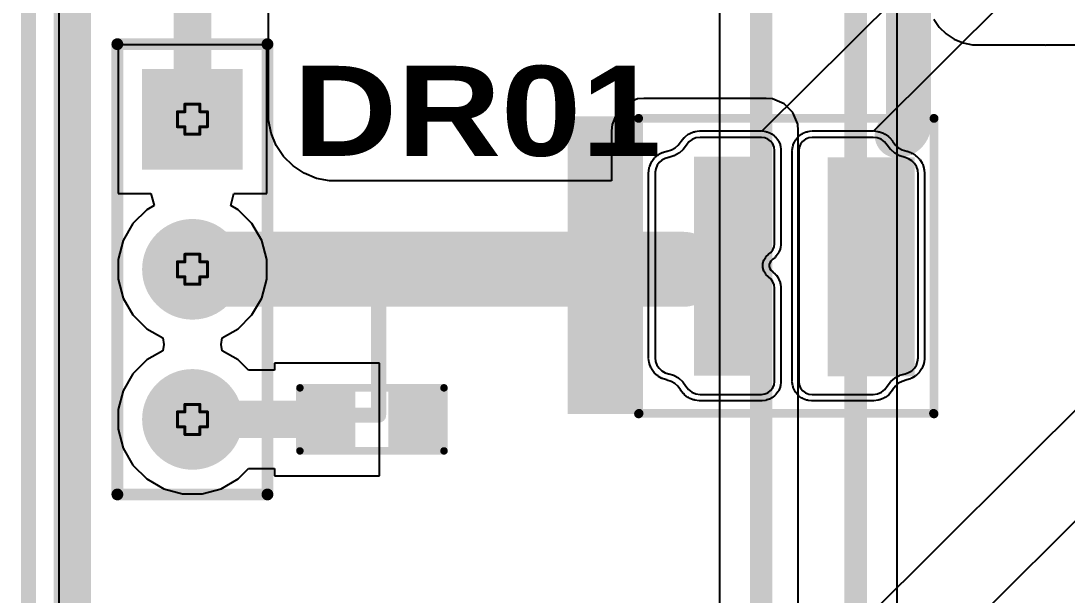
# Model space of a CAD drawing. Header units: inches. Extents: x 0 to 213, y 0 to 212.
# Drawn here: x -0.005 to 0.692, y 1.206 to 1.588 of the extents above; entities that cross this region are included whole.
import ezdxf

# ---------------------------------------------------------------- set-up
doc = ezdxf.new("R2010")
doc.units = ezdxf.units.IN
doc.header["$MEASUREMENT"] = 0
for name, color, linetype in [('Board Outline', 216, 'Continuous'), ('Bottom Layer', 5, 'Continuous'), ('Bottom Overlay', 54, 'Continuous'), ('Bottom Paste', 16, 'Continuous'), ('Bottom Solder', 6, 'Continuous'), ('Drill Drawing', 1, 'Continuous'), ('Multi-Layer', 9, 'Continuous'), ('Pad Holes', 156, 'Continuous'), ('Top Layer', 1, 'Continuous'), ('Top Overlay', 2, 'Continuous'), ('Top Paste', 8, 'Continuous'), ('Top Solder', 216, 'Continuous')]:
    doc.layers.add(name, color=color, linetype=linetype)
doc.styles.add('Arial Black_Bold', font='', dxfattribs={"height": 0.2})
doc.styles.get('Arial Black_Bold').set_extended_font_data('Arial Black', bold=True)

# ---------------------------------------------------------------- blocks, each defined once
blk = doc.blocks.new('R___0603_B_12')
at = {"layer": 'Bottom Layer'}
for points in [[(-0.045, -0.0175), (-0.045, 0.0175), (-0.015, 0.0175), (-0.015, -0.0175)], [(0.015, -0.0175), (0.015, 0.0175), (0.045, 0.0175), (0.045, -0.0175)]]:
    blk.add_hatch(color=5, dxfattribs=at).paths.add_polyline_path(points)
at = {"layer": 'Bottom Paste'}
for points in [[(-0.045, -0.0175), (-0.045, 0.0175), (-0.015, 0.0175), (-0.015, -0.0175)], [(0.015, -0.0175), (0.015, 0.0175), (0.045, 0.0175), (0.045, -0.0175)]]:
    blk.add_hatch(color=16, dxfattribs=at).paths.add_polyline_path(points)
at = {"layer": 'Bottom Solder'}
for points in [[(-0.049, -0.0215), (-0.049, 0.0215), (-0.011, 0.0215), (-0.011, -0.0215)], [(0.011, -0.0215), (0.011, 0.0215), (0.049, 0.0215), (0.049, -0.0215)]]:
    blk.add_hatch(color=6, dxfattribs=at).paths.add_polyline_path(points)
at = {"layer": 'Bottom Overlay'}
for points in [[(-0.048, 0.021, 0.005, 0.005, 0), (0.048, 0.021, 0.005, 0.005, 0)], [(-0.048, -0.021, 0.005, 0.005, 0), (-0.048, 0.021, 0.005, 0.005, 0)], [(0.048, -0.021, 0.005, 0.005, 0), (0.048, 0.021, 0.005, 0.005, 0)], [(-0.048, -0.021, 0.005, 0.005, 0), (0.048, -0.021, 0.005, 0.005, 0)]]:
    blk.add_lwpolyline(points, format="xyseb", dxfattribs=at)
for points in [[(-0.04925, 0.021, 0.0025, 0.0025, 1), (-0.04675, 0.021, 0.0025, 0.0025, 1)], [(-0.04925, 0.021, 0.0025, 0.0025, 1), (-0.04675, 0.021, 0.0025, 0.0025, 1)], [(0.04675, 0.021, 0.0025, 0.0025, 1), (0.04925, 0.021, 0.0025, 0.0025, 1)], [(0.04675, 0.021, 0.0025, 0.0025, 1), (0.04925, 0.021, 0.0025, 0.0025, 1)], [(-0.04925, -0.021, 0.0025, 0.0025, 1), (-0.04675, -0.021, 0.0025, 0.0025, 1)], [(-0.04925, -0.021, 0.0025, 0.0025, 1), (-0.04675, -0.021, 0.0025, 0.0025, 1)], [(0.04675, -0.021, 0.0025, 0.0025, 1), (0.04925, -0.021, 0.0025, 0.0025, 1)], [(0.04675, -0.021, 0.0025, 0.0025, 1), (0.04925, -0.021, 0.0025, 0.0025, 1)]]:
    blk.add_lwpolyline(points, format="xyseb", close=True, dxfattribs=at)
blk = doc.blocks.new('HDR1X3__24')
at = {"layer": 'Bottom Layer'}
blk.add_hatch(color=5, dxfattribs=at).paths.add_polyline_path([(-0.02953, 0.02953), (0.02953, 0.02953), (0.02953, -0.02953), (-0.02953, -0.02953)])
h = blk.add_hatch(color=5, dxfattribs=at)
edge = h.paths.add_edge_path()
edge.add_arc((0.1, 0), 0.02953, 0, 360)
h = blk.add_hatch(color=5, dxfattribs=at)
edge = h.paths.add_edge_path()
edge.add_arc((0.2, 0), 0.02953, 0, 360)
at = {"layer": 'Bottom Solder'}
blk.add_hatch(color=6, dxfattribs=at).paths.add_polyline_path([(-0.03353, 0.03353), (0.03353, 0.03353), (0.03353, -0.03353), (-0.03353, -0.03353)])
h = blk.add_hatch(color=6, dxfattribs=at)
edge = h.paths.add_edge_path()
edge.add_arc((0.1, 0), 0.03353, 0, 360)
h = blk.add_hatch(color=6, dxfattribs=at)
edge = h.paths.add_edge_path()
edge.add_arc((0.2, 0), 0.03353, 0, 360)
at = {"layer": 'Multi-Layer'}
blk.add_hatch(color=9, dxfattribs=at).paths.add_polyline_path([(-0.02953, 0.02953), (0.02953, 0.02953), (0.02953, -0.02953), (-0.02953, -0.02953)])
h = blk.add_hatch(color=9, dxfattribs=at)
edge = h.paths.add_edge_path()
edge.add_arc((0.1, 0), 0.02953, 0, 360)
h = blk.add_hatch(color=9, dxfattribs=at)
edge = h.paths.add_edge_path()
edge.add_arc((0.2, 0), 0.02953, 0, 360)
at = {"layer": 'Pad Holes'}
h = blk.add_hatch(color=7, dxfattribs=at)
edge = h.paths.add_edge_path()
edge.add_arc((0, 0), 0.01772, 0, 360)
h = blk.add_hatch(color=7, dxfattribs=at)
edge = h.paths.add_edge_path()
edge.add_arc((0.1, 0), 0.01772, 0, 360)
h = blk.add_hatch(color=7, dxfattribs=at)
edge = h.paths.add_edge_path()
edge.add_arc((0.2, 0), 0.01772, 0, 360)
at = {"layer": 'Top Layer'}
blk.add_hatch(color=1, dxfattribs=at).paths.add_polyline_path([(-0.02953, 0.02953), (0.02953, 0.02953), (0.02953, -0.02953), (-0.02953, -0.02953)])
h = blk.add_hatch(color=1, dxfattribs=at)
edge = h.paths.add_edge_path()
edge.add_arc((0.1, 0), 0.02953, 0, 360)
h = blk.add_hatch(color=1, dxfattribs=at)
edge = h.paths.add_edge_path()
edge.add_arc((0.2, 0), 0.02953, 0, 360)
at = {"layer": 'Top Solder'}
blk.add_hatch(color=216, dxfattribs=at).paths.add_polyline_path([(-0.03353, 0.03353), (0.03353, 0.03353), (0.03353, -0.03353), (-0.03353, -0.03353)])
h = blk.add_hatch(color=216, dxfattribs=at)
edge = h.paths.add_edge_path()
edge.add_arc((0.1, 0), 0.03353, 0, 360)
h = blk.add_hatch(color=216, dxfattribs=at)
edge = h.paths.add_edge_path()
edge.add_arc((0.2, 0), 0.03353, 0, 360)
at = {"layer": 'Top Overlay'}
for points in [[(-0.05, -0.05, 0.00787, 0.00787, 0), (-0.05, 0.05, 0.00787, 0.00787, 0)], [(0.25, 0.05, 0.00787, 0.00787, 0), (-0.05, 0.05, 0.00787, 0.00787, 0)], [(0.25, -0.05, 0.00787, 0.00787, 0), (0.25, 0.05, 0.00787, 0.00787, 0)], [(0.25, -0.05, 0.00787, 0.00787, 0), (-0.05, -0.05, 0.00787, 0.00787, 0)]]:
    blk.add_lwpolyline(points, format="xyseb", dxfattribs=at)
for points in [[(-0.05197, 0.05, 0.00394, 0.00394, 1), (-0.04803, 0.05, 0.00394, 0.00394, 1)], [(-0.05197, 0.05, 0.00394, 0.00394, 1), (-0.04803, 0.05, 0.00394, 0.00394, 1)], [(0.24803, 0.05, 0.00394, 0.00394, 1), (0.25197, 0.05, 0.00394, 0.00394, 1)], [(0.24803, 0.05, 0.00394, 0.00394, 1), (0.25197, 0.05, 0.00394, 0.00394, 1)], [(-0.05197, -0.05, 0.00394, 0.00394, 1), (-0.04803, -0.05, 0.00394, 0.00394, 1)], [(-0.05197, -0.05, 0.00394, 0.00394, 1), (-0.04803, -0.05, 0.00394, 0.00394, 1)], [(0.24803, -0.05, 0.00394, 0.00394, 1), (0.25197, -0.05, 0.00394, 0.00394, 1)], [(0.24803, -0.05, 0.00394, 0.00394, 1), (0.25197, -0.05, 0.00394, 0.00394, 1)]]:
    blk.add_lwpolyline(points, format="xyseb", close=True, dxfattribs=at)
blk = doc.blocks.new('5050_LED_59')
at = {"layer": 'Top Solder'}
for p in [(0.0156, -0.09023), (-0.05874, -0.09026)]:
    blk.add_line(p, (-211.99904, -211.09407), dxfattribs=at)
blk = doc.blocks.new('5050_LED_61')
at = {"layer": 'Top Layer'}
for points in [[(-0.08214, 0.06909), (-0.03214, 0.06909), (-0.03214, -0.06871), (-0.08214, -0.06871)], [(0.01746, 0.06871), (0.05683, 0.06871), (0.05683, -0.06909), (0.01746, -0.06909)]]:
    blk.add_hatch(color=1, dxfattribs=at).paths.add_polyline_path(points)
at = {"layer": 'Top Overlay'}
blk.add_hatch(color=2, dxfattribs=at).paths.add_polyline_path([(0.09776, -0.1), (0.145, -0.1), (0.145, 0.09818), (0.09776, 0.09818)])
at = {"layer": 'Top Paste'}
for points in [[(-0.08214, 0.06909), (-0.03214, 0.06909), (-0.03214, -0.06871), (-0.08214, -0.06871)], [(0.01746, 0.06871), (0.05683, 0.06871), (0.05683, -0.06909), (0.01746, -0.06909)]]:
    blk.add_hatch(color=8, dxfattribs=at).paths.add_polyline_path(points)
at = {"layer": 'Top Solder'}
for points in [[(-0.08614, 0.07309), (-0.02814, 0.07309), (-0.02814, -0.07271), (-0.08614, -0.07271)], [(0.01346, 0.07271), (0.06083, 0.07271), (0.06083, -0.07309), (0.01346, -0.07309)]]:
    blk.add_hatch(color=216, dxfattribs=at).paths.add_polyline_path(points)
at = {"layer": 'Top Layer'}
for p, q in [((-0.06399, 0.08376), (-0.06624, 0.08201)), ((-0.06135, 0.08486), (-0.06399, 0.08376)), ((-0.05853, 0.08524), (-0.06135, 0.08486)), ((-0.01798, 0.08524), (-0.05853, 0.08524)), ((-0.01568, 0.08499), (-0.01798, 0.08524)), ((-0.01351, 0.08415), (-0.01568, 0.08499)), ((-0.01166, 0.08279), (-0.01351, 0.08415)), ((0.01155, 0.08408), (0.00976, 0.08271)), ((0.01364, 0.08495), (0.01155, 0.08408)), ((0.01588, 0.08524), (0.01364, 0.08495)), ((0.05683, 0.08524), (0.01588, 0.08524)), ((0.05967, 0.08486), (0.05683, 0.08524)), ((0.0623, 0.08376), (0.05967, 0.08486)), ((0.06456, 0.08201), (0.0623, 0.08376)), ((-0.07022, 0.07668), (-0.0729, 0.07433)), ((-0.07019, 0.07668), (-0.07022, 0.07668)), ((-0.07017, 0.07673), (-0.07019, 0.07668)), ((-0.07011, 0.07677), (-0.07017, 0.07673)), ((-0.06797, 0.07973), (-0.07011, 0.0768)), ((-0.07011, 0.0768), (-0.07011, 0.07677)), ((-0.06624, 0.08201), (-0.06797, 0.07973)), ((-0.01021, 0.08098), (-0.01166, 0.08279)), ((-0.00927, 0.07887), (-0.01021, 0.08098)), ((-0.00891, 0.07658), (-0.00927, 0.07887)), ((0.00752, 0.07882), (0.00722, 0.07658)), ((0.00839, 0.08091), (0.00752, 0.07882)), ((0.00976, 0.08271), (0.00839, 0.08091)), ((0.06628, 0.07973), (0.06456, 0.08201)), ((0.06834, 0.07683), (0.06628, 0.07973)), ((0.06834, 0.0768), (0.06834, 0.07683)), ((0.06838, 0.07676), (0.06834, 0.0768)), ((0.06842, 0.07672), (0.06838, 0.07676)), ((0.06843, 0.07671), (0.06842, 0.07672)), ((0.071, 0.07438), (0.06843, 0.07671)), ((-0.08214, 0.07072), (-0.08428, 0.06945)), ((-0.07978, 0.07146), (-0.08214, 0.07072)), ((-0.07629, 0.07247), (-0.07978, 0.07146)), ((-0.07626, 0.07247), (-0.07629, 0.07247)), ((-0.07622, 0.0725), (-0.07626, 0.07247)), ((-0.07616, 0.07251), (-0.07622, 0.0725)), ((-0.07615, 0.07253), (-0.07616, 0.07251)), ((-0.07303, 0.07424), (-0.07615, 0.07253)), ((-0.07301, 0.07424), (-0.07303, 0.07424)), ((-0.07296, 0.07428), (-0.07301, 0.07424)), ((-0.0729, 0.07431), (-0.07296, 0.07428)), ((-0.0729, 0.07433), (-0.0729, 0.07431)), ((-0.00891, -0.07696), (-0.00891, 0.07658)), ((0.00722, 0.07658), (0.00722, 0.01438)), ((0.07101, 0.07435), (0.071, 0.07438)), ((0.07107, 0.07432), (0.07101, 0.07435)), ((0.07111, 0.07428), (0.07107, 0.07432)), ((0.07114, 0.07429), (0.07111, 0.07428)), ((0.07415, 0.07257), (0.07114, 0.07429)), ((0.07416, 0.07255), (0.07415, 0.07257)), ((0.07422, 0.07253), (0.07416, 0.07255)), ((0.07427, 0.0725), (0.07422, 0.07253)), ((0.0743, 0.07251), (0.07427, 0.0725)), ((0.07762, 0.07149), (0.0743, 0.07251)), ((0.0777, 0.07146), (0.07762, 0.07149)), ((0.07762, 0.07149), (0.07762, 0.07149)), ((0.07777, 0.07144), (0.0777, 0.07146)), ((0.08012, 0.07076), (0.07777, 0.07144)), ((0.07777, 0.07144), (0.07777, 0.07144)), ((0.08231, 0.06951), (0.08012, 0.07076)), ((-0.08819, 0.0633), (-0.08844, 0.06083)), ((-0.08737, 0.06564), (-0.08819, 0.0633)), ((-0.08604, 0.06772), (-0.08737, 0.06564)), ((-0.08428, 0.06945), (-0.08604, 0.06772)), ((0.08415, 0.0678), (0.08231, 0.06951)), ((0.08557, 0.0657), (0.08415, 0.0678)), ((0.08644, 0.06334), (0.08557, 0.0657)), ((0.08675, 0.06083), (0.08644, 0.06334)), ((-0.08844, 0.06083), (-0.08844, -0.06161)), ((0.08675, -0.06279), (0.08675, 0.06083)), ((0.00722, 0.01438), (0.00749, 0.0122)), ((0.00749, 0.0122), (0.00826, 0.01014)), ((0.00826, 0.01014), (0.0095, 0.00834)), ((0.0095, 0.00834), (0.01111, 0.00695)), ((0.01111, 0.00695), (0.01111, 0.00695)), ((0.01111, 0.00695), (0.01116, 0.0069)), ((0.01116, 0.0069), (0.01123, 0.00684)), ((0.01123, 0.00684), (0.01123, 0.00684)), ((0.01123, 0.00684), (0.01298, 0.00527)), ((0.01298, 0.00527), (0.013, 0.00527)), ((0.013, 0.00527), (0.01303, 0.00522)), ((0.01303, 0.00522), (0.01307, 0.00518)), ((0.01307, 0.00518), (0.01307, 0.00515)), ((0.01307, 0.00515), (0.01434, 0.00316)), ((0.01434, 0.00316), (0.01436, 0.00314)), ((0.01436, 0.00314), (0.01438, 0.00309)), ((0.01438, 0.00309), (0.0144, 0.00305)), ((0.0144, 0.00305), (0.01439, 0.00302)), ((0.01439, 0.00302), (0.01506, 0.00075)), ((0.01506, 0.00075), (0.01507, 0.00073)), ((0.01507, 0.00073), (0.01507, 0.00067)), ((0.01507, 0.00067), (0.01508, 0.00062)), ((0.01508, 0.00062), (0.01507, 0.0006)), ((0.01507, 0.0006), (0.01507, -0.00176)), ((0.01298, -0.00644), (0.01123, -0.00801)), ((0.013, -0.00643), (0.01298, -0.00644)), ((0.01303, -0.00639), (0.013, -0.00643)), ((0.01307, -0.00635), (0.01303, -0.00639)), ((0.01434, -0.00432), (0.01307, -0.00632)), ((0.01307, -0.00632), (0.01307, -0.00635)), ((0.01436, -0.00431), (0.01434, -0.00432)), ((0.01438, -0.00426), (0.01436, -0.00431)), ((0.0144, -0.00421), (0.01438, -0.00426)), ((0.01506, -0.00192), (0.01439, -0.00418)), ((0.01439, -0.00418), (0.0144, -0.00421)), ((0.01507, -0.0019), (0.01506, -0.00192)), ((0.01507, -0.00176), (0.01508, -0.00179)), ((0.01508, -0.00179), (0.01507, -0.00184)), ((0.01507, -0.00184), (0.01507, -0.0019)), ((0.00751, -0.01307), (0.00722, -0.01515)), ((0.0083, -0.01111), (0.00751, -0.01307)), ((0.00954, -0.00941), (0.0083, -0.01111)), ((0.0111, -0.00812), (0.00954, -0.00941)), ((0.01111, -0.00812), (0.0111, -0.00812)), ((0.01116, -0.00806), (0.01111, -0.00812)), ((0.01123, -0.00801), (0.01116, -0.00806)), ((0.01123, -0.00801), (0.01123, -0.00801)), ((0.00722, -0.01515), (0.00722, -0.07736)), ((-0.08844, -0.06161), (-0.08823, -0.06413)), ((-0.08823, -0.06413), (-0.08744, -0.06654)), ((-0.08744, -0.06654), (-0.08611, -0.06869)), ((-0.08611, -0.06869), (-0.08433, -0.07049)), ((0.08218, -0.07093), (0.08402, -0.06936)), ((0.08402, -0.06936), (0.08543, -0.0674)), ((0.08543, -0.0674), (0.08636, -0.06517)), ((0.08636, -0.06517), (0.08675, -0.06279)), ((-0.08433, -0.07049), (-0.08218, -0.07183)), ((-0.08218, -0.07183), (-0.07978, -0.07263)), ((-0.07978, -0.07263), (-0.07629, -0.07364)), ((-0.07629, -0.07364), (-0.07626, -0.07363)), ((-0.07626, -0.07363), (-0.07622, -0.07366)), ((-0.07622, -0.07366), (-0.07616, -0.07368)), ((-0.07616, -0.07368), (-0.07615, -0.0737)), ((-0.07615, -0.0737), (-0.07303, -0.07541)), ((-0.07303, -0.07541), (-0.07301, -0.07541)), ((-0.07301, -0.07541), (-0.07296, -0.07545)), ((-0.07296, -0.07545), (-0.0729, -0.07548)), ((-0.0729, -0.07548), (-0.0729, -0.0755)), ((-0.0729, -0.0755), (-0.07022, -0.07785)), ((0.06814, -0.07785), (0.07082, -0.0755)), ((0.07082, -0.07548), (0.07087, -0.07545)), ((0.07082, -0.0755), (0.07082, -0.07548)), ((0.07087, -0.07545), (0.07092, -0.07541)), ((0.07092, -0.07541), (0.07093, -0.07541)), ((0.07093, -0.07541), (0.07405, -0.0737)), ((0.07405, -0.0737), (0.07408, -0.07368)), ((0.07408, -0.07368), (0.07412, -0.07366)), ((0.07412, -0.07366), (0.07419, -0.07363)), ((0.07419, -0.07363), (0.0742, -0.07364)), ((0.0742, -0.07364), (0.07762, -0.07265)), ((0.07762, -0.07265), (0.0777, -0.07263)), ((0.07762, -0.07265), (0.07762, -0.07265)), ((0.0777, -0.07263), (0.07777, -0.07261)), ((0.07777, -0.07261), (0.08005, -0.07204)), ((0.07777, -0.07261), (0.07777, -0.07261)), ((0.08005, -0.07204), (0.08218, -0.07093)), ((-0.07022, -0.07785), (-0.07019, -0.07785)), ((-0.07019, -0.07785), (-0.07017, -0.0779)), ((-0.07017, -0.0779), (-0.07011, -0.07794)), ((-0.07011, -0.07794), (-0.07011, -0.07796)), ((-0.07011, -0.07796), (-0.06797, -0.0809)), ((-0.06797, -0.0809), (-0.0662, -0.08308)), ((-0.0662, -0.08308), (-0.06394, -0.08473)), ((-0.01345, -0.0848), (-0.01157, -0.08336)), ((-0.01157, -0.08336), (-0.01013, -0.08149)), ((-0.01013, -0.08149), (-0.00923, -0.07931)), ((-0.00923, -0.07931), (-0.00891, -0.07696)), ((0.00722, -0.07736), (0.00752, -0.0796)), ((0.00752, -0.0796), (0.00839, -0.08169)), ((0.00839, -0.08169), (0.00976, -0.08348)), ((0.00976, -0.08348), (0.01155, -0.08486)), ((0.06205, -0.08468), (0.06421, -0.08304)), ((0.06421, -0.08304), (0.06588, -0.0809)), ((0.06588, -0.0809), (0.06803, -0.07796)), ((0.06803, -0.07794), (0.06807, -0.0779)), ((0.06803, -0.07796), (0.06803, -0.07794)), ((0.06807, -0.0779), (0.06811, -0.07785)), ((0.06811, -0.07785), (0.06814, -0.07785)), ((-0.06394, -0.08473), (-0.06132, -0.08573)), ((-0.06132, -0.08573), (-0.05853, -0.08602)), ((-0.05853, -0.08602), (-0.05853, -0.08602)), ((-0.05853, -0.08602), (-0.01798, -0.08602)), ((-0.01798, -0.08602), (-0.01562, -0.08571)), ((-0.01562, -0.08571), (-0.01345, -0.0848)), ((0.01155, -0.08486), (0.01364, -0.08572)), ((0.01364, -0.08572), (0.01588, -0.08602)), ((0.01588, -0.08602), (0.01588, -0.08602)), ((0.01588, -0.08602), (0.05683, -0.08602)), ((0.05683, -0.08602), (0.05953, -0.08569)), ((0.05953, -0.08569), (0.06205, -0.08468))]:
    blk.add_line(p, q, dxfattribs=at)
at = {"layer": 'Top Overlay'}
for points in [[(-0.10057, 0.09818, 0.00296, 0.00296, 1), (-0.09761, 0.09818, 0.00296, 0.00296, 1)], [(-0.10026, 0.09786, 0.00296, 0.00296, 1), (-0.0973, 0.09786, 0.00296, 0.00296, 1)], [(0.09596, 0.09786, 0.00296, 0.00296, 1), (0.09892, 0.09786, 0.00296, 0.00296, 1)], [(0.09628, 0.09818, 0.00296, 0.00296, 1), (0.09924, 0.09818, 0.00296, 0.00296, 1)], [(-0.10057, -0.09867, 0.00296, 0.00296, 1), (-0.09761, -0.09867, 0.00296, 0.00296, 1)], [(-0.10057, -0.09867, 0.00296, 0.00296, 1), (-0.09761, -0.09867, 0.00296, 0.00296, 1)], [(0.09628, -0.09867, 0.00296, 0.00296, 1), (0.09924, -0.09867, 0.00296, 0.00296, 1)], [(0.09628, -0.09867, 0.00296, 0.00296, 1), (0.09924, -0.09867, 0.00296, 0.00296, 1)]]:
    blk.add_lwpolyline(points, format="xyseb", close=True, dxfattribs=at)
for points in [[(-0.09909, 0.09818, 0.00591, 0.00591, 0), (-0.09909, -0.09867, 0.00591, 0.00591, 0)], [(0.09744, 0.09786, 0.00591, 0.00591, 0), (-0.09878, 0.09786, 0.00591, 0.00591, 0)], [(0.09776, 0.09818, 0.00591, 0.00591, 0), (0.09776, -0.09867, 0.00591, 0.00591, 0)], [(0.09776, -0.09867, 0.00591, 0.00591, 0), (-0.09909, -0.09867, 0.00591, 0.00591, 0)]]:
    blk.add_lwpolyline(points, format="xyseb", dxfattribs=at)
at = {"layer": 'Top Solder'}
for p, q in [((-0.07142, 0.08235), (-0.06969, 0.08463)), ((-0.06969, 0.08463), (-0.06919, 0.08492)), ((-0.06919, 0.08492), (-0.0689, 0.08543)), ((-0.0689, 0.08543), (-0.06665, 0.08718)), ((-0.06665, 0.08718), (-0.06608, 0.08734)), ((-0.06608, 0.08734), (-0.06566, 0.08776)), ((-0.06566, 0.08776), (-0.06302, 0.08886)), ((-0.06302, 0.08886), (-0.06244, 0.08886)), ((-0.06244, 0.08886), (-0.06193, 0.08915)), ((-0.06193, 0.08915), (-0.0591, 0.08953)), ((-0.0591, 0.08953), (-0.05881, 0.08945)), ((-0.05881, 0.08945), (-0.05853, 0.08957)), ((-0.05853, 0.08957), (-0.01798, 0.08957)), ((-0.01798, 0.08957), (-0.01775, 0.08947)), ((-0.01775, 0.08947), (-0.01751, 0.08954)), ((-0.01751, 0.08954), (-0.01521, 0.08929)), ((-0.01521, 0.08929), (-0.01469, 0.08901)), ((-0.01469, 0.08901), (-0.01411, 0.08903)), ((-0.01411, 0.08903), (-0.01195, 0.08819)), ((-0.01195, 0.08819), (-0.01153, 0.08778)), ((-0.01153, 0.08778), (-0.01096, 0.08765)), ((-0.01096, 0.08765), (-0.0091, 0.08629)), ((-0.0091, 0.08629), (-0.00879, 0.08578)), ((-0.00879, 0.08578), (-0.00828, 0.0855)), ((-0.00828, 0.0855), (-0.00683, 0.08369)), ((-0.00683, 0.08369), (-0.00667, 0.08314)), ((0.00495, 0.08354), (0.00633, 0.08534)), ((0.00633, 0.08534), (0.00684, 0.08564)), ((0.00684, 0.08564), (0.00713, 0.08615)), ((0.00713, 0.08615), (0.00892, 0.08752)), ((0.00892, 0.08752), (0.00948, 0.08767)), ((0.00948, 0.08767), (0.00989, 0.08808)), ((0.00989, 0.08808), (0.01198, 0.08895)), ((0.01198, 0.08895), (0.01257, 0.08895)), ((0.01257, 0.08895), (0.01309, 0.08924)), ((0.01309, 0.08924), (0.01533, 0.08953)), ((0.01533, 0.08953), (0.01561, 0.08946)), ((0.01561, 0.08946), (0.01588, 0.08957)), ((0.01588, 0.08957), (0.05683, 0.08957)), ((0.05683, 0.08957), (0.05712, 0.08945)), ((0.05712, 0.08945), (0.05741, 0.08953)), ((0.05741, 0.08953), (0.06024, 0.08915)), ((0.06024, 0.08915), (0.06075, 0.08886)), ((0.06075, 0.08886), (0.06134, 0.08885)), ((0.06134, 0.08885), (0.06397, 0.08775)), ((0.06397, 0.08775), (0.06438, 0.08734)), ((0.06438, 0.08734), (0.06495, 0.08718)), ((0.06495, 0.08718), (0.06721, 0.08543)), ((0.06721, 0.08543), (0.0675, 0.08492)), ((0.0675, 0.08492), (0.068, 0.08463)), ((0.068, 0.08463), (0.06973, 0.08235)), ((-0.07788, 0.07652), (-0.07545, 0.07785)), ((-0.07545, 0.07785), (-0.07338, 0.07967)), ((-0.07338, 0.07967), (-0.07147, 0.08228)), ((-0.07147, 0.08228), (-0.07143, 0.08231)), ((-0.07143, 0.08231), (-0.07142, 0.08235)), ((-0.00667, 0.08314), (-0.00625, 0.08274)), ((-0.00625, 0.08274), (-0.00531, 0.08063)), ((-0.00531, 0.08063), (-0.00529, 0.08003)), ((-0.00529, 0.08003), (-0.00499, 0.07952)), ((-0.00499, 0.07952), (-0.00464, 0.07723)), ((-0.00464, 0.07723), (-0.00472, 0.0769)), ((-0.00472, 0.0769), (-0.00459, 0.07658)), ((0.0029, 0.07658), (0.00301, 0.07686)), ((0.00293, 0.07715), (0.00323, 0.07939)), ((0.00301, 0.07686), (0.00293, 0.07715)), ((0.00323, 0.07939), (0.00352, 0.07989)), ((0.00352, 0.08047), (0.00438, 0.08256)), ((0.00352, 0.07989), (0.00352, 0.08047)), ((0.00438, 0.08256), (0.0048, 0.08298)), ((0.0048, 0.08298), (0.00495, 0.08354)), ((0.06973, 0.08235), (0.06975, 0.08227)), ((0.06975, 0.08227), (0.06982, 0.08223)), ((0.06982, 0.08223), (0.07165, 0.07964)), ((0.07165, 0.07964), (0.07361, 0.07786)), ((0.07361, 0.07786), (0.07594, 0.07654)), ((-0.09102, 0.06797), (-0.08969, 0.07005)), ((-0.08969, 0.07005), (-0.08927, 0.07035)), ((-0.08927, 0.07035), (-0.08907, 0.07082)), ((-0.08907, 0.07082), (-0.0873, 0.07255)), ((-0.0873, 0.07255), (-0.08681, 0.07274)), ((-0.08681, 0.07274), (-0.08649, 0.07317)), ((-0.08649, 0.07317), (-0.08436, 0.07444)), ((-0.08436, 0.07444), (-0.08384, 0.07451)), ((-0.08384, 0.07451), (-0.08344, 0.07485)), ((-0.08344, 0.07485), (-0.08108, 0.07559)), ((-0.08108, 0.07559), (-0.08103, 0.07559)), ((-0.08103, 0.07559), (-0.08099, 0.07562)), ((-0.08099, 0.07562), (-0.07788, 0.07652)), ((-0.00459, 0.07658), (-0.00459, -0.07696)), ((0.0029, 0.01438), (0.0029, 0.07658)), ((0.07594, 0.07654), (0.0789, 0.07563)), ((0.0789, 0.07563), (0.07891, 0.07562)), ((0.07891, 0.07562), (0.07896, 0.0756)), ((0.07896, 0.0756), (0.07897, 0.0756)), ((0.07897, 0.0756), (0.07898, 0.0756)), ((0.07898, 0.0756), (0.08132, 0.07492)), ((0.08132, 0.07492), (0.08173, 0.07459)), ((0.08173, 0.07459), (0.08225, 0.07452)), ((0.08225, 0.07452), (0.08445, 0.07327)), ((0.08445, 0.07327), (0.08477, 0.07286)), ((0.08477, 0.07286), (0.08526, 0.07268)), ((0.08526, 0.07268), (0.0871, 0.07097)), ((0.0871, 0.07097), (0.08732, 0.0705)), ((0.08732, 0.0705), (0.08775, 0.07021)), ((0.08775, 0.07021), (0.08916, 0.06811)), ((-0.09275, 0.06127), (-0.0925, 0.06374)), ((-0.0925, 0.06374), (-0.09225, 0.0642)), ((-0.09228, 0.06473), (-0.09146, 0.06707)), ((-0.09225, 0.0642), (-0.09228, 0.06473)), ((-0.09146, 0.06707), (-0.09111, 0.06746)), ((-0.09111, 0.06746), (-0.09102, 0.06797)), ((0.08916, 0.06811), (0.08926, 0.0676)), ((0.08926, 0.0676), (0.08962, 0.06721)), ((0.08962, 0.06721), (0.0905, 0.06485)), ((0.0905, 0.06485), (0.09048, 0.06433)), ((0.09048, 0.06433), (0.09074, 0.06387)), ((0.09074, 0.06387), (0.09105, 0.06136)), ((-0.09277, 0.06083), (-0.09269, 0.06104)), ((-0.09277, -0.06161), (-0.09277, 0.06083)), ((-0.09269, 0.06104), (-0.09275, 0.06127)), ((0.09105, 0.06136), (0.09098, 0.06109)), ((0.09098, 0.06109), (0.09108, 0.06083)), ((0.09108, 0.06083), (0.09108, -0.06279)), ((0.003, 0.01413), (0.0029, 0.01438)), ((0.00293, 0.01387), (0.003, 0.01413)), ((0.00319, 0.01169), (0.00293, 0.01387)), ((0.00345, 0.01122), (0.00319, 0.01169)), ((0.00343, 0.01068), (0.00345, 0.01122)), ((0.0042, 0.00862), (0.00343, 0.01068)), ((0.00458, 0.00822), (0.0042, 0.00862)), ((0.0047, 0.00767), (0.00458, 0.00822)), ((0.00595, 0.00587), (0.0047, 0.00767)), ((0.00642, 0.00557), (0.00595, 0.00587)), ((0.00667, 0.00507), (0.00642, 0.00557)), ((0.00827, 0.00368), (0.00667, 0.00507)), ((0.00831, 0.00367), (0.00827, 0.00368)), ((0.00833, 0.00362), (0.00831, 0.00367)), ((0.00969, 0.0024), (0.00833, 0.00362)), ((0.01038, 0.00131), (0.00969, 0.0024)), ((0.01075, 0.00006), (0.01038, 0.00131)), ((0.01075, -0.00123), (0.01075, 0.00006)), ((0.00481, -0.00856), (0.00605, -0.00686)), ((0.00605, -0.00686), (0.00652, -0.00657)), ((0.00652, -0.00657), (0.00678, -0.00608)), ((0.00678, -0.00608), (0.00833, -0.00479)), ((0.00833, -0.00479), (0.00969, -0.00357)), ((0.00833, -0.00479), (0.00833, -0.00479)), ((0.00833, -0.00479), (0.00833, -0.00479)), ((0.00969, -0.00357), (0.01038, -0.00247)), ((0.01038, -0.00247), (0.01075, -0.00123)), ((0.00294, -0.01455), (0.00323, -0.01247)), ((0.00323, -0.01247), (0.0035, -0.012)), ((0.0035, -0.01145), (0.00429, -0.00949)), ((0.0035, -0.012), (0.0035, -0.01145)), ((0.00429, -0.00949), (0.00468, -0.0091)), ((0.00468, -0.0091), (0.00481, -0.00856)), ((0.0029, -0.01515), (0.00302, -0.01486)), ((0.0029, -0.07736), (0.0029, -0.01515)), ((0.00302, -0.01486), (0.00294, -0.01455)), ((-0.0927, -0.06179), (-0.09277, -0.06161)), ((-0.09276, -0.06197), (-0.0927, -0.06179)), ((-0.09255, -0.06449), (-0.09276, -0.06197)), ((-0.09231, -0.06496), (-0.09255, -0.06449)), ((-0.09235, -0.06548), (-0.09231, -0.06496)), ((-0.09156, -0.06789), (-0.09235, -0.06548)), ((-0.09121, -0.06829), (-0.09156, -0.06789)), ((-0.09113, -0.06882), (-0.09121, -0.06829)), ((-0.0898, -0.07097), (-0.09113, -0.06882)), ((0.08906, -0.06943), (0.08894, -0.06994)), ((0.08943, -0.06907), (0.08906, -0.06943)), ((0.09036, -0.06684), (0.08943, -0.06907)), ((0.09064, -0.06587), (0.09036, -0.06631)), ((0.09036, -0.06631), (0.09036, -0.06684)), ((0.09103, -0.06349), (0.09064, -0.06587)), ((0.09108, -0.06279), (0.09094, -0.06313)), ((0.09094, -0.06313), (0.09103, -0.06349)), ((-0.08939, -0.07126), (-0.0898, -0.07097)), ((-0.08919, -0.07173), (-0.08939, -0.07126)), ((-0.08741, -0.07353), (-0.08919, -0.07173)), ((-0.08693, -0.07374), (-0.08741, -0.07353)), ((-0.08663, -0.07416), (-0.08693, -0.07374)), ((-0.08448, -0.0755), (-0.08663, -0.07416)), ((-0.08395, -0.07559), (-0.08448, -0.0755)), ((-0.08355, -0.07594), (-0.08395, -0.07559)), ((-0.08115, -0.07674), (-0.08355, -0.07594)), ((0.0811, -0.07624), (0.07883, -0.07681)), ((0.08152, -0.07593), (0.0811, -0.07624)), ((0.08204, -0.07588), (0.08152, -0.07593)), ((0.08418, -0.07477), (0.08204, -0.07588)), ((0.08451, -0.07438), (0.08418, -0.07477)), ((0.085, -0.07422), (0.08451, -0.07438)), ((0.08683, -0.07265), (0.085, -0.07422)), ((0.08707, -0.07218), (0.08683, -0.07265)), ((0.08752, -0.0719), (0.08707, -0.07218)), ((0.08894, -0.06994), (0.08752, -0.0719)), ((-0.08106, -0.07673), (-0.08115, -0.07674)), ((-0.08099, -0.07679), (-0.08106, -0.07673)), ((-0.07788, -0.07769), (-0.08099, -0.07679)), ((-0.07545, -0.07902), (-0.07788, -0.07769)), ((-0.07336, -0.08086), (-0.07545, -0.07902)), ((-0.07148, -0.08345), (-0.07336, -0.08086)), ((-0.07137, -0.08351), (-0.07148, -0.08345)), ((-0.07134, -0.08363), (-0.07137, -0.08351)), ((-0.06957, -0.08581), (-0.07134, -0.08363)), ((-0.00654, -0.08356), (-0.00669, -0.08413)), ((-0.00612, -0.08314), (-0.00654, -0.08356)), ((-0.00522, -0.08096), (-0.00612, -0.08314)), ((-0.00493, -0.07988), (-0.00522, -0.08038)), ((-0.00522, -0.08038), (-0.00522, -0.08096)), ((-0.00462, -0.07753), (-0.00493, -0.07988)), ((-0.00459, -0.07696), (-0.0047, -0.07724)), ((-0.0047, -0.07724), (-0.00462, -0.07753)), ((0.00301, -0.07764), (0.0029, -0.07736)), ((0.00293, -0.07793), (0.00301, -0.07764)), ((0.00323, -0.08017), (0.00293, -0.07793)), ((0.00352, -0.08067), (0.00323, -0.08017)), ((0.00352, -0.08125), (0.00352, -0.08067)), ((0.00438, -0.08334), (0.00352, -0.08125)), ((0.0048, -0.08376), (0.00438, -0.08334)), ((0.0693, -0.08356), (0.06763, -0.0857)), ((0.06932, -0.08349), (0.0693, -0.08356)), ((0.06938, -0.08346), (0.06932, -0.08349)), ((0.07129, -0.08084), (0.06938, -0.08346)), ((0.07339, -0.079), (0.07129, -0.08084)), ((0.07578, -0.07769), (0.07339, -0.079)), ((0.07882, -0.07681), (0.07578, -0.07769)), ((0.07883, -0.07681), (0.07882, -0.07681)), ((0.07883, -0.07681), (0.07883, -0.07681)), ((0.07883, -0.07681), (0.07883, -0.07681)), ((0.07883, -0.07681), (0.07883, -0.07681)), ((0.0156, -0.09023), (-211.99904, -210.70036)), ((-0.05874, -0.09026), (-211.99904, -210.70036)), ((-0.06905, -0.08609), (-0.06957, -0.08581)), ((-0.06875, -0.08658), (-0.06905, -0.08609)), ((-0.06648, -0.08823), (-0.06875, -0.08658)), ((-0.06591, -0.08837), (-0.06648, -0.08823)), ((-0.06548, -0.08878), (-0.06591, -0.08837)), ((-0.06286, -0.08977), (-0.06548, -0.08878)), ((-0.06228, -0.08976), (-0.06286, -0.08977)), ((-0.06176, -0.09004), (-0.06228, -0.08976)), ((-0.05897, -0.09033), (-0.06176, -0.09004)), ((-0.05874, -0.09026), (-0.05897, -0.09033)), ((-0.05853, -0.09035), (-0.05874, -0.09026)), ((-0.01798, -0.09035), (-0.05853, -0.09035)), ((-0.0177, -0.09023), (-0.01798, -0.09035)), ((-0.01741, -0.09031), (-0.0177, -0.09023)), ((-0.01506, -0.09), (-0.01741, -0.09031)), ((-0.01455, -0.08971), (-0.01506, -0.09)), ((-0.01396, -0.08971), (-0.01455, -0.08971)), ((-0.01178, -0.0888), (-0.01396, -0.08971)), ((-0.01137, -0.08839), (-0.01178, -0.0888)), ((-0.01081, -0.08824), (-0.01137, -0.08839)), ((-0.00893, -0.0868), (-0.01081, -0.08824)), ((-0.00864, -0.08629), (-0.00893, -0.0868)), ((-0.00813, -0.086), (-0.00864, -0.08629)), ((-0.00669, -0.08413), (-0.00813, -0.086)), ((0.00496, -0.08433), (0.0048, -0.08376)), ((0.00634, -0.08612), (0.00496, -0.08433)), ((0.00683, -0.08641), (0.00634, -0.08612)), ((0.00712, -0.08691), (0.00683, -0.08641)), ((0.00891, -0.08829), (0.00712, -0.08691)), ((0.00949, -0.08844), (0.00891, -0.08829)), ((0.00991, -0.08886), (0.00949, -0.08844)), ((0.012, -0.08972), (0.00991, -0.08886)), ((0.01257, -0.08972), (0.012, -0.08972)), ((0.01307, -0.09001), (0.01257, -0.08972)), ((0.01531, -0.09031), (0.01307, -0.09001)), ((0.0156, -0.09023), (0.01531, -0.09031)), ((0.01588, -0.09035), (0.0156, -0.09023)), ((0.05683, -0.09035), (0.01588, -0.09035)), ((0.05709, -0.09024), (0.05683, -0.09035)), ((0.05736, -0.09032), (0.05709, -0.09024)), ((0.06005, -0.08999), (0.05736, -0.09032)), ((0.06056, -0.0897), (0.06005, -0.08999)), ((0.06114, -0.08971), (0.06056, -0.0897)), ((0.06366, -0.0887), (0.06114, -0.08971)), ((0.06408, -0.08828), (0.06366, -0.0887)), ((0.06466, -0.08813), (0.06408, -0.08828)), ((0.06683, -0.08649), (0.06466, -0.08813)), ((0.06712, -0.08599), (0.06683, -0.08649)), ((0.06763, -0.0857), (0.06712, -0.08599))]:
    blk.add_line(p, q, dxfattribs=at)

msp = doc.modelspace()

# ---------------------------------------------------------------- linework, layer by layer
at = {"layer": 'Board Outline'}
msp.add_lwpolyline([(0, 0, 0.01, 0.01, 0), (0, 2.04724, 0.01, 0.01, 0)], format="xyseb", dxfattribs=at)
at = {"layer": 'Bottom Layer'}
for p, q in [((0.02039, 0.20581), (0.02039, 1.85811)), ((0.46049, 1.80864), (0.46049, 0.25286)), ((0.57895, 0.25286), (0.57895, 1.64624)), ((0.1588, 1.57209), (0.05974, 1.57209)), ((0.05974, 1.57209), (0.05974, 1.47304)), ((0.1588, 1.47304), (0.1588, 1.57209)), ((0.05974, 1.47304), (0.08163, 1.47304)), ((0.08163, 1.47304), (0.08378, 1.46504)), ((0.13476, 1.46504), (0.1369, 1.47304)), ((0.1369, 1.47304), (0.1588, 1.47304)), ((0.08378, 1.46504), (0.07886, 1.4622)), ((0.13968, 1.4622), (0.13476, 1.46504)), ((0.07886, 1.4622), (0.06964, 1.45298)), ((0.1489, 1.45298), (0.13968, 1.4622)), ((0.06964, 1.45298), (0.06312, 1.44168)), ((0.15542, 1.44168), (0.1489, 1.45298)), ((0.06312, 1.44168), (0.05974, 1.42909)), ((0.1588, 1.42909), (0.15542, 1.44168)), ((0.05974, 1.42909), (0.05974, 1.41604)), ((0.1588, 1.41604), (0.1588, 1.42909)), ((0.05974, 1.41604), (0.06312, 1.40345)), ((0.15542, 1.40345), (0.1588, 1.41604)), ((0.06312, 1.40345), (0.06964, 1.39215)), ((0.1489, 1.39215), (0.15542, 1.40345)), ((0.06964, 1.39215), (0.07886, 1.38293)), ((0.13968, 1.38293), (0.1489, 1.39215)), ((0.07886, 1.38293), (0.08946, 1.37681)), ((0.12908, 1.37681), (0.13968, 1.38293)), ((0.08946, 1.37681), (0.09015, 1.37257)), ((0.12839, 1.37257), (0.12908, 1.37681)), ((0.08946, 1.36832), (0.07886, 1.3622)), ((0.09015, 1.37257), (0.08946, 1.36832)), ((0.12908, 1.36832), (0.12839, 1.37257)), ((0.13968, 1.3622), (0.12908, 1.36832)), ((0.07886, 1.3622), (0.06964, 1.35298)), ((0.14653, 1.35535), (0.13968, 1.3622)), ((0.2339, 1.36007), (0.1639, 1.36007)), ((0.1639, 1.36007), (0.1639, 1.35535)), ((0.2339, 1.28507), (0.2339, 1.36007)), ((0.06964, 1.35298), (0.06312, 1.34168)), ((0.1639, 1.35535), (0.14653, 1.35535)), ((0.06312, 1.34168), (0.05974, 1.32909)), ((0.05974, 1.32909), (0.05974, 1.31604)), ((0.05974, 1.31604), (0.06312, 1.30345)), ((0.06312, 1.30345), (0.06964, 1.29215)), ((0.06964, 1.29215), (0.07886, 1.28293)), ((0.13968, 1.28293), (0.14653, 1.28978)), ((0.14653, 1.28978), (0.1639, 1.28978)), ((0.1639, 1.28978), (0.1639, 1.28507)), ((0.07886, 1.28293), (0.09015, 1.27641)), ((0.12839, 1.27641), (0.13968, 1.28293)), ((0.1639, 1.28507), (0.2339, 1.28507)), ((0.09015, 1.27641), (0.10275, 1.27304)), ((0.11579, 1.27304), (0.12839, 1.27641)), ((0.10275, 1.27304), (0.11579, 1.27304))]:
    msp.add_line(p, q, dxfattribs=at)
for points in [[(0.48823, 0.22484, 0.015, 0.015, 0), (0.48823, 1.84364, 0.015, 0.015, 0)], [(0.55121, 0.21786, 0.015, 0.015, 0), (0.55121, 1.64624, 0.015, 0.015, 0)], [(0.10927, 1.32257, 0.025, 0.025, 0), (0.1989, 1.32257, 0.025, 0.025, 0)]]:
    msp.add_lwpolyline(points, format="xyseb", dxfattribs=at)
for points in [[(0.10302, 1.32257, 0.0125, 0.0125, 1), (0.11552, 1.32257, 0.0125, 0.0125, 1)], [(0.19265, 1.32257, 0.0125, 0.0125, 1), (0.20515, 1.32257, 0.0125, 0.0125, 1)]]:
    msp.add_lwpolyline(points, format="xyseb", close=True, dxfattribs=at)
at = {"layer": 'Drill Drawing'}
for points in [[(0.10427, 1.52757, 0.002, 0.002, 0), (0.10427, 1.53257, 0.002, 0.002, 0)], [(0.10427, 1.53257, 0.002, 0.002, 0), (0.11427, 1.53257, 0.002, 0.002, 0)], [(0.11427, 1.52757, 0.002, 0.002, 0), (0.11427, 1.53257, 0.002, 0.002, 0)], [(0.09927, 1.51757, 0.002, 0.002, 0), (0.09927, 1.52757, 0.002, 0.002, 0)], [(0.09927, 1.52757, 0.002, 0.002, 0), (0.10427, 1.52757, 0.002, 0.002, 0)], [(0.11427, 1.52757, 0.002, 0.002, 0), (0.11927, 1.52757, 0.002, 0.002, 0)], [(0.11927, 1.51757, 0.002, 0.002, 0), (0.11927, 1.52757, 0.002, 0.002, 0)], [(0.09927, 1.51757, 0.002, 0.002, 0), (0.10427, 1.51757, 0.002, 0.002, 0)], [(0.10427, 1.51257, 0.002, 0.002, 0), (0.10427, 1.51757, 0.002, 0.002, 0)], [(0.10427, 1.51257, 0.002, 0.002, 0), (0.11427, 1.51257, 0.002, 0.002, 0)], [(0.11427, 1.51757, 0.002, 0.002, 0), (0.11927, 1.51757, 0.002, 0.002, 0)], [(0.11427, 1.51257, 0.002, 0.002, 0), (0.11427, 1.51757, 0.002, 0.002, 0)], [(0.10427, 1.42757, 0.002, 0.002, 0), (0.10427, 1.43257, 0.002, 0.002, 0)], [(0.10427, 1.43257, 0.002, 0.002, 0), (0.11427, 1.43257, 0.002, 0.002, 0)], [(0.11427, 1.42757, 0.002, 0.002, 0), (0.11427, 1.43257, 0.002, 0.002, 0)], [(0.09927, 1.41757, 0.002, 0.002, 0), (0.09927, 1.42757, 0.002, 0.002, 0)], [(0.09927, 1.42757, 0.002, 0.002, 0), (0.10427, 1.42757, 0.002, 0.002, 0)], [(0.11427, 1.42757, 0.002, 0.002, 0), (0.11927, 1.42757, 0.002, 0.002, 0)], [(0.11927, 1.41757, 0.002, 0.002, 0), (0.11927, 1.42757, 0.002, 0.002, 0)], [(0.09927, 1.41757, 0.002, 0.002, 0), (0.10427, 1.41757, 0.002, 0.002, 0)], [(0.10427, 1.41257, 0.002, 0.002, 0), (0.10427, 1.41757, 0.002, 0.002, 0)], [(0.11427, 1.41757, 0.002, 0.002, 0), (0.11927, 1.41757, 0.002, 0.002, 0)], [(0.11427, 1.41257, 0.002, 0.002, 0), (0.11427, 1.41757, 0.002, 0.002, 0)], [(0.10427, 1.41257, 0.002, 0.002, 0), (0.11427, 1.41257, 0.002, 0.002, 0)], [(0.10427, 1.32757, 0.002, 0.002, 0), (0.10427, 1.33257, 0.002, 0.002, 0)], [(0.10427, 1.33257, 0.002, 0.002, 0), (0.11427, 1.33257, 0.002, 0.002, 0)], [(0.11427, 1.32757, 0.002, 0.002, 0), (0.11427, 1.33257, 0.002, 0.002, 0)], [(0.09927, 1.31757, 0.002, 0.002, 0), (0.09927, 1.32757, 0.002, 0.002, 0)], [(0.09927, 1.32757, 0.002, 0.002, 0), (0.10427, 1.32757, 0.002, 0.002, 0)], [(0.11427, 1.32757, 0.002, 0.002, 0), (0.11927, 1.32757, 0.002, 0.002, 0)], [(0.11927, 1.31757, 0.002, 0.002, 0), (0.11927, 1.32757, 0.002, 0.002, 0)], [(0.09927, 1.31757, 0.002, 0.002, 0), (0.10427, 1.31757, 0.002, 0.002, 0)], [(0.10427, 1.31257, 0.002, 0.002, 0), (0.10427, 1.31757, 0.002, 0.002, 0)], [(0.11427, 1.31757, 0.002, 0.002, 0), (0.11927, 1.31757, 0.002, 0.002, 0)], [(0.11427, 1.31257, 0.002, 0.002, 0), (0.11427, 1.31757, 0.002, 0.002, 0)], [(0.10427, 1.31257, 0.002, 0.002, 0), (0.11427, 1.31257, 0.002, 0.002, 0)]]:
    msp.add_lwpolyline(points, format="xyseb", dxfattribs=at)
for points in [[(0.10377, 1.53257, 0.001, 0.001, 1), (0.10477, 1.53257, 0.001, 0.001, 1)], [(0.10377, 1.53257, 0.001, 0.001, 1), (0.10477, 1.53257, 0.001, 0.001, 1)], [(0.11377, 1.53257, 0.001, 0.001, 1), (0.11477, 1.53257, 0.001, 0.001, 1)], [(0.11377, 1.53257, 0.001, 0.001, 1), (0.11477, 1.53257, 0.001, 0.001, 1)], [(0.09877, 1.52757, 0.001, 0.001, 1), (0.09977, 1.52757, 0.001, 0.001, 1)], [(0.09877, 1.52757, 0.001, 0.001, 1), (0.09977, 1.52757, 0.001, 0.001, 1)], [(0.10377, 1.52757, 0.001, 0.001, 1), (0.10477, 1.52757, 0.001, 0.001, 1)], [(0.10377, 1.52757, 0.001, 0.001, 1), (0.10477, 1.52757, 0.001, 0.001, 1)], [(0.11377, 1.52757, 0.001, 0.001, 1), (0.11477, 1.52757, 0.001, 0.001, 1)], [(0.11377, 1.52757, 0.001, 0.001, 1), (0.11477, 1.52757, 0.001, 0.001, 1)], [(0.11877, 1.52757, 0.001, 0.001, 1), (0.11977, 1.52757, 0.001, 0.001, 1)], [(0.11877, 1.52757, 0.001, 0.001, 1), (0.11977, 1.52757, 0.001, 0.001, 1)], [(0.09877, 1.51757, 0.001, 0.001, 1), (0.09977, 1.51757, 0.001, 0.001, 1)], [(0.09877, 1.51757, 0.001, 0.001, 1), (0.09977, 1.51757, 0.001, 0.001, 1)], [(0.10377, 1.51757, 0.001, 0.001, 1), (0.10477, 1.51757, 0.001, 0.001, 1)], [(0.10377, 1.51757, 0.001, 0.001, 1), (0.10477, 1.51757, 0.001, 0.001, 1)], [(0.10377, 1.51257, 0.001, 0.001, 1), (0.10477, 1.51257, 0.001, 0.001, 1)], [(0.10377, 1.51257, 0.001, 0.001, 1), (0.10477, 1.51257, 0.001, 0.001, 1)], [(0.11377, 1.51757, 0.001, 0.001, 1), (0.11477, 1.51757, 0.001, 0.001, 1)], [(0.11377, 1.51757, 0.001, 0.001, 1), (0.11477, 1.51757, 0.001, 0.001, 1)], [(0.11377, 1.51257, 0.001, 0.001, 1), (0.11477, 1.51257, 0.001, 0.001, 1)], [(0.11377, 1.51257, 0.001, 0.001, 1), (0.11477, 1.51257, 0.001, 0.001, 1)], [(0.11877, 1.51757, 0.001, 0.001, 1), (0.11977, 1.51757, 0.001, 0.001, 1)], [(0.11877, 1.51757, 0.001, 0.001, 1), (0.11977, 1.51757, 0.001, 0.001, 1)], [(0.10377, 1.43257, 0.001, 0.001, 1), (0.10477, 1.43257, 0.001, 0.001, 1)], [(0.10377, 1.43257, 0.001, 0.001, 1), (0.10477, 1.43257, 0.001, 0.001, 1)], [(0.11377, 1.43257, 0.001, 0.001, 1), (0.11477, 1.43257, 0.001, 0.001, 1)], [(0.11377, 1.43257, 0.001, 0.001, 1), (0.11477, 1.43257, 0.001, 0.001, 1)], [(0.09877, 1.42757, 0.001, 0.001, 1), (0.09977, 1.42757, 0.001, 0.001, 1)], [(0.09877, 1.42757, 0.001, 0.001, 1), (0.09977, 1.42757, 0.001, 0.001, 1)], [(0.10377, 1.42757, 0.001, 0.001, 1), (0.10477, 1.42757, 0.001, 0.001, 1)], [(0.10377, 1.42757, 0.001, 0.001, 1), (0.10477, 1.42757, 0.001, 0.001, 1)], [(0.11377, 1.42757, 0.001, 0.001, 1), (0.11477, 1.42757, 0.001, 0.001, 1)], [(0.11377, 1.42757, 0.001, 0.001, 1), (0.11477, 1.42757, 0.001, 0.001, 1)], [(0.11877, 1.42757, 0.001, 0.001, 1), (0.11977, 1.42757, 0.001, 0.001, 1)], [(0.11877, 1.42757, 0.001, 0.001, 1), (0.11977, 1.42757, 0.001, 0.001, 1)], [(0.09877, 1.41757, 0.001, 0.001, 1), (0.09977, 1.41757, 0.001, 0.001, 1)], [(0.09877, 1.41757, 0.001, 0.001, 1), (0.09977, 1.41757, 0.001, 0.001, 1)], [(0.10377, 1.41757, 0.001, 0.001, 1), (0.10477, 1.41757, 0.001, 0.001, 1)], [(0.10377, 1.41757, 0.001, 0.001, 1), (0.10477, 1.41757, 0.001, 0.001, 1)], [(0.11377, 1.41757, 0.001, 0.001, 1), (0.11477, 1.41757, 0.001, 0.001, 1)], [(0.11377, 1.41757, 0.001, 0.001, 1), (0.11477, 1.41757, 0.001, 0.001, 1)], [(0.11877, 1.41757, 0.001, 0.001, 1), (0.11977, 1.41757, 0.001, 0.001, 1)], [(0.11877, 1.41757, 0.001, 0.001, 1), (0.11977, 1.41757, 0.001, 0.001, 1)], [(0.10377, 1.41257, 0.001, 0.001, 1), (0.10477, 1.41257, 0.001, 0.001, 1)], [(0.10377, 1.41257, 0.001, 0.001, 1), (0.10477, 1.41257, 0.001, 0.001, 1)], [(0.11377, 1.41257, 0.001, 0.001, 1), (0.11477, 1.41257, 0.001, 0.001, 1)], [(0.11377, 1.41257, 0.001, 0.001, 1), (0.11477, 1.41257, 0.001, 0.001, 1)], [(0.10377, 1.33257, 0.001, 0.001, 1), (0.10477, 1.33257, 0.001, 0.001, 1)], [(0.10377, 1.33257, 0.001, 0.001, 1), (0.10477, 1.33257, 0.001, 0.001, 1)], [(0.11377, 1.33257, 0.001, 0.001, 1), (0.11477, 1.33257, 0.001, 0.001, 1)], [(0.11377, 1.33257, 0.001, 0.001, 1), (0.11477, 1.33257, 0.001, 0.001, 1)], [(0.09877, 1.32757, 0.001, 0.001, 1), (0.09977, 1.32757, 0.001, 0.001, 1)], [(0.09877, 1.32757, 0.001, 0.001, 1), (0.09977, 1.32757, 0.001, 0.001, 1)], [(0.10377, 1.32757, 0.001, 0.001, 1), (0.10477, 1.32757, 0.001, 0.001, 1)], [(0.10377, 1.32757, 0.001, 0.001, 1), (0.10477, 1.32757, 0.001, 0.001, 1)], [(0.11377, 1.32757, 0.001, 0.001, 1), (0.11477, 1.32757, 0.001, 0.001, 1)], [(0.11377, 1.32757, 0.001, 0.001, 1), (0.11477, 1.32757, 0.001, 0.001, 1)], [(0.11877, 1.32757, 0.001, 0.001, 1), (0.11977, 1.32757, 0.001, 0.001, 1)], [(0.11877, 1.32757, 0.001, 0.001, 1), (0.11977, 1.32757, 0.001, 0.001, 1)], [(0.09877, 1.31757, 0.001, 0.001, 1), (0.09977, 1.31757, 0.001, 0.001, 1)], [(0.09877, 1.31757, 0.001, 0.001, 1), (0.09977, 1.31757, 0.001, 0.001, 1)], [(0.10377, 1.31757, 0.001, 0.001, 1), (0.10477, 1.31757, 0.001, 0.001, 1)], [(0.10377, 1.31757, 0.001, 0.001, 1), (0.10477, 1.31757, 0.001, 0.001, 1)], [(0.11377, 1.31757, 0.001, 0.001, 1), (0.11477, 1.31757, 0.001, 0.001, 1)], [(0.11377, 1.31757, 0.001, 0.001, 1), (0.11477, 1.31757, 0.001, 0.001, 1)], [(0.11877, 1.31757, 0.001, 0.001, 1), (0.11977, 1.31757, 0.001, 0.001, 1)], [(0.11877, 1.31757, 0.001, 0.001, 1), (0.11977, 1.31757, 0.001, 0.001, 1)], [(0.10377, 1.31257, 0.001, 0.001, 1), (0.10477, 1.31257, 0.001, 0.001, 1)], [(0.10377, 1.31257, 0.001, 0.001, 1), (0.10477, 1.31257, 0.001, 0.001, 1)], [(0.11377, 1.31257, 0.001, 0.001, 1), (0.11477, 1.31257, 0.001, 0.001, 1)], [(0.11377, 1.31257, 0.001, 0.001, 1), (0.11477, 1.31257, 0.001, 0.001, 1)]]:
    msp.add_lwpolyline(points, format="xyseb", close=True, dxfattribs=at)
at = {"layer": 'Top Layer'}
for p, q in [((0.16, 1.52645), (0.16, 1.62645)), ((0.60335, 1.58934), (0.60692, 1.584)), ((0.60692, 1.584), (0.61146, 1.57946)), ((0.61146, 1.57946), (0.61681, 1.57589)), ((0.61681, 1.57589), (0.62274, 1.57343)), ((0.62274, 1.57343), (0.62905, 1.57217)), ((0.62905, 1.57217), (0.63226, 1.57202)), ((0.63226, 1.57202), (0.67754, 1.57202)), ((0.67754, 1.57202), (0.67822, 1.57195)), ((0.67822, 1.57195), (0.67822, 1.57202)), ((0.67822, 1.57202), (1.1969, 1.57202)), ((0.4058, 1.53604), (0.39804, 1.53282)), ((0.41, 1.53645), (0.4058, 1.53604)), ((0.49166, 1.53645), (0.41, 1.53645)), ((0.49582, 1.53604), (0.49166, 1.53645)), ((0.49166, 1.53645), (0.49166, 1.53645)), ((0.49166, 1.53645), (0.49166, 1.53645)), ((0.49166, 1.53645), (0.49166, 1.53645)), ((0.49895, 1.53475), (0.49582, 1.53604)), ((0.50352, 1.53285), (0.49895, 1.53475)), ((0.3921, 1.52688), (0.38889, 1.51912)), ((0.39804, 1.53282), (0.3921, 1.52688)), ((0.5094, 1.52697), (0.50352, 1.53285)), ((0.51259, 1.51927), (0.5094, 1.52697)), ((0.16, 1.52202), (0.16, 1.52645)), ((0.16173, 1.51332), (0.16, 1.52202)), ((0.16512, 1.50513), (0.16173, 1.51332)), ((0.38889, 1.51912), (0.38847, 1.51492)), ((0.38847, 1.51492), (0.38847, 1.48145)), ((0.513, 1.51511), (0.51259, 1.51927)), ((0.513, 0.45745), (0.513, 1.51511)), ((0.17005, 1.49776), (0.16512, 1.50513)), ((0.17631, 1.4915), (0.17005, 1.49776)), ((0.18368, 1.48657), (0.17631, 1.4915)), ((0.19187, 1.48318), (0.18368, 1.48657)), ((0.20057, 1.48145), (0.19187, 1.48318)), ((0.205, 1.48145), (0.20057, 1.48145)), ((0.38847, 1.48145), (0.205, 1.48145))]:
    msp.add_line(p, q, dxfattribs=at)
for points in [[(0.02925, 1.16037, 0.025, 0.025, 0), (0.02925, 1.75008, 0.025, 0.025, 0)], [(0.10927, 1.52257, 0.025, 0.025, 0), (0.10927, 1.67564, 0.025, 0.025, 0)], [(0.58651, 1.51941, 0.03, 0.03, 0), (0.58651, 1.6048, 0.03, 0.03, 0)], [(0.58651, 1.51941, 0.03, 0.03, -0.414214), (0.57891, 1.51181, 0.03, 0.03, 0)], [(0.10927, 1.42257, 0.05, 0.05, 0), (0.43616, 1.42257, 0.05, 0.05, 0)]]:
    msp.add_lwpolyline(points, format="xyseb", dxfattribs=at)
for points in [[(0.10302, 1.52257, 0.0125, 0.0125, 1), (0.11552, 1.52257, 0.0125, 0.0125, 1)], [(0.57901, 1.51941, 0.015, 0.015, 1), (0.59401, 1.51941, 0.015, 0.015, 1)], [(0.57901, 1.51941, 0.015, 0.015, 1), (0.59401, 1.51941, 0.015, 0.015, 1)], [(0.57141, 1.51181, 0.015, 0.015, 1), (0.58641, 1.51181, 0.015, 0.015, 1)], [(0.09677, 1.42257, 0.025, 0.025, 1), (0.12177, 1.42257, 0.025, 0.025, 1)], [(0.42366, 1.42257, 0.025, 0.025, 1), (0.44866, 1.42257, 0.025, 0.025, 1)]]:
    msp.add_lwpolyline(points, format="xyseb", close=True, dxfattribs=at)
at = {"layer": 'Top Overlay'}
for points in [[(0.17741, 1.42543, 0.01, 0.01, 0), (0.23337, 1.42543, 0.01, 0.01, 0)], [(0.23337, 1.32543, 0.01, 0.01, 0), (0.23337, 1.42543, 0.01, 0.01, 0)], [(0.17741, 1.32543, 0.01, 0.01, 0), (0.23337, 1.32543, 0.01, 0.01, 0)]]:
    msp.add_lwpolyline(points, format="xyseb", dxfattribs=at)
for points in [[(0.17491, 1.42543, 0.005, 0.005, 1), (0.17991, 1.42543, 0.005, 0.005, 1)], [(0.23087, 1.42543, 0.005, 0.005, 1), (0.23587, 1.42543, 0.005, 0.005, 1)], [(0.23087, 1.42543, 0.005, 0.005, 1), (0.23587, 1.42543, 0.005, 0.005, 1)], [(0.17491, 1.32543, 0.005, 0.005, 1), (0.17991, 1.32543, 0.005, 0.005, 1)], [(0.23087, 1.32543, 0.005, 0.005, 1), (0.23587, 1.32543, 0.005, 0.005, 1)], [(0.23087, 1.32543, 0.005, 0.005, 1), (0.23587, 1.32543, 0.005, 0.005, 1)]]:
    msp.add_lwpolyline(points, format="xyseb", close=True, dxfattribs=at)

# ---------------------------------------------------------------- block references
for name, p, rotation in [('5050_LED_59', (0.50432, 1.03075), 180), ('5050_LED_61', (0.50432, 1.42445), 180), ('HDR1X3__24', (0.10927, 1.52257), 270)]:
    msp.add_blockref(name, p, dxfattribs=dict(rotation=rotation))
msp.add_blockref('R___0603_B_12', (0.2289, 1.32257))

# ---------------------------------------------------------------- texts
at = {"layer": 'Top Overlay', "style": 'Arial Black_Bold'}
msp.add_text('DR01', height=0.06, dxfattribs=at).set_placement((0.17638, 1.49814))

doc.saveas('drawing.dxf')
